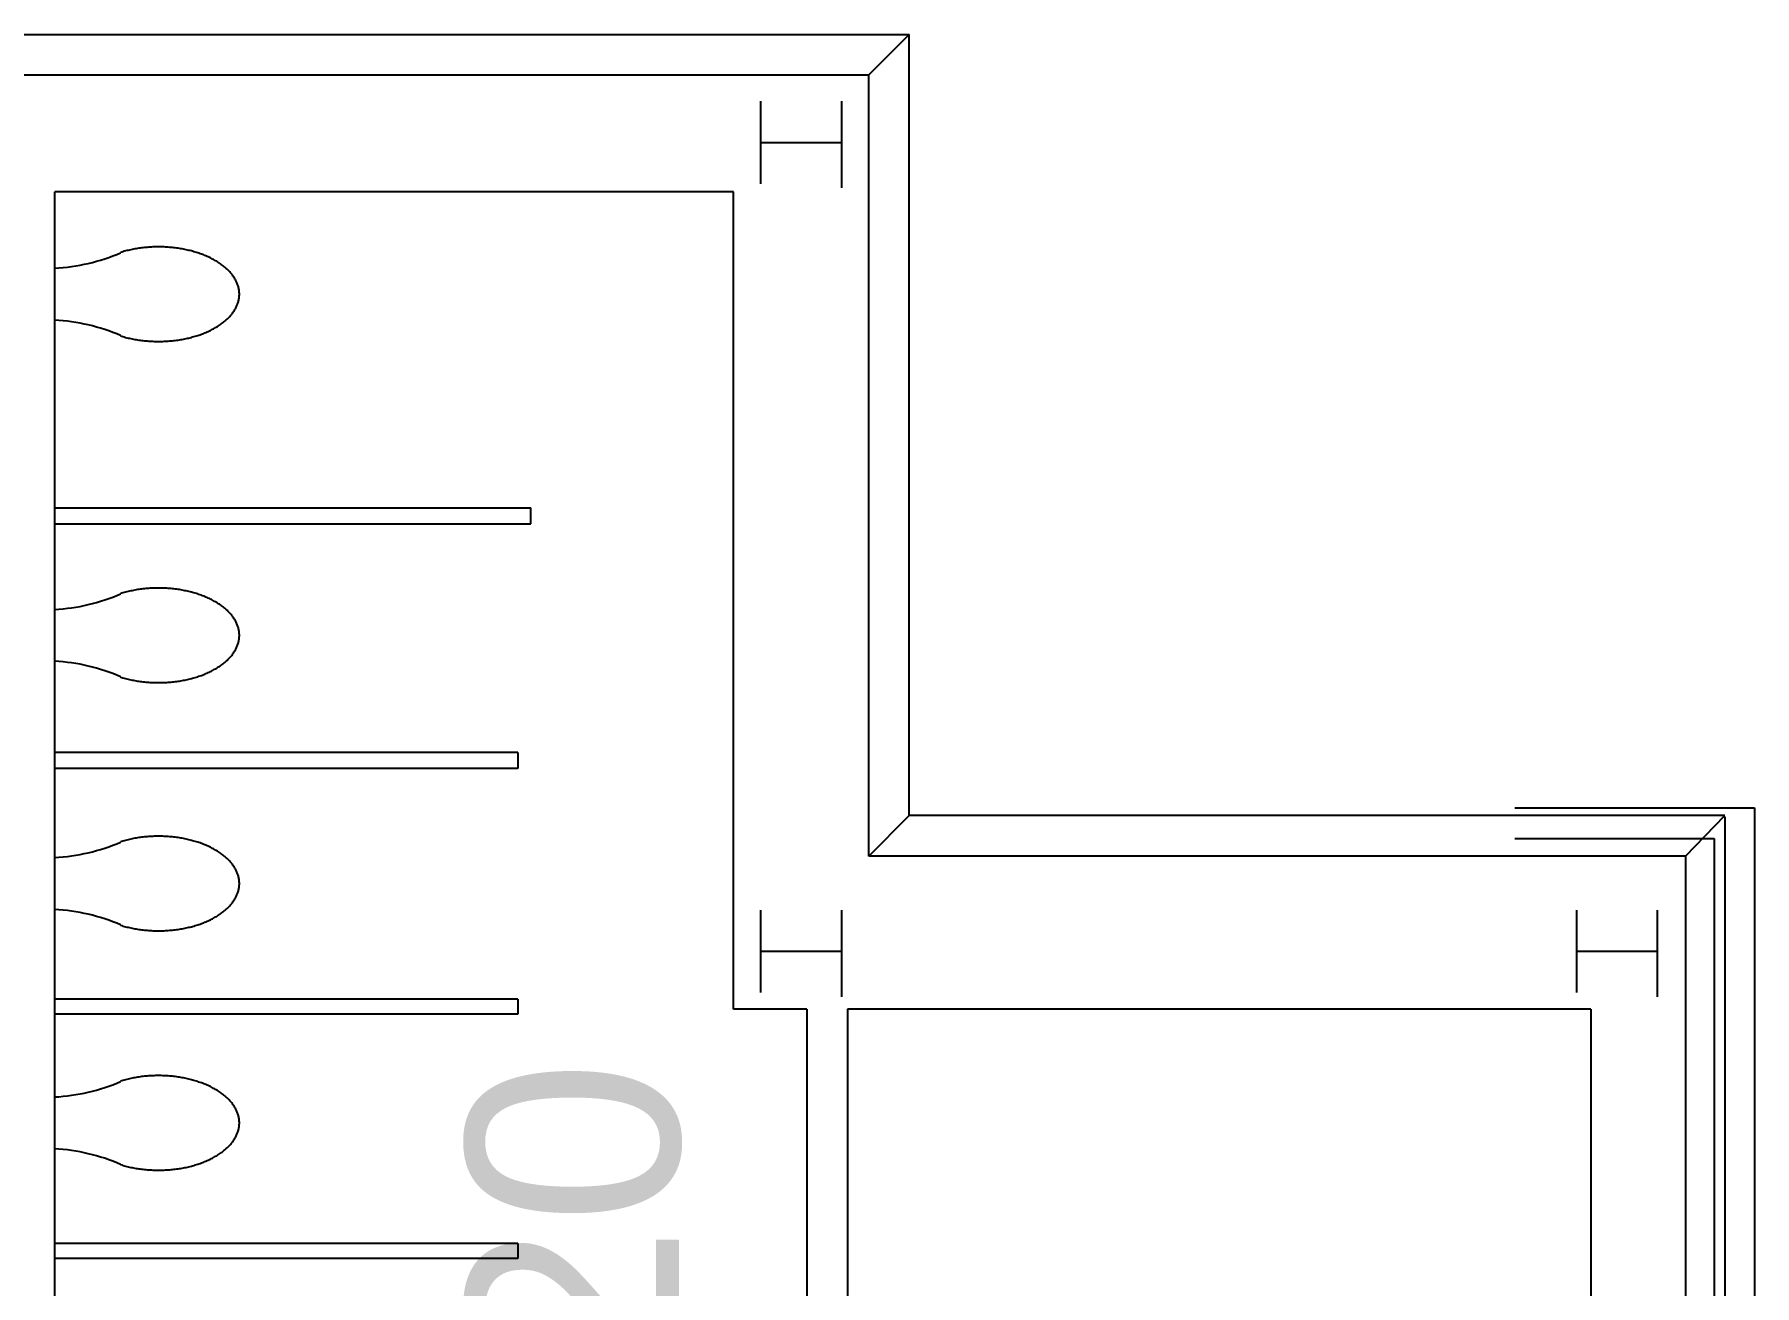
# Model space of a CAD drawing. Header units: inches. Extents: x -993 to 4309, y -3 to 2487.
# Drawn here: x 2485.7 to 2740.4, y 2302 to 2487.1 of the extents above; entities that cross this region are included whole.
import ezdxf

# ---------------------------------------------------------------- set-up
doc = ezdxf.new("R2010")
doc.units = ezdxf.units.IN
doc.header["$LTSCALE"] = 96
doc.header["$MEASUREMENT"] = 0
for name, color, linetype in [('A-PFLR-TEXT', 3, 'CONTINUOUS'), ('A-WALL', 5, 'CONTINUOUS'), ('P-SANR-EQPM', 5, 'CONTINUOUS'), ('S-COLS', 6, 'CONTINUOUS')]:
    doc.layers.add(name, color=color, linetype=linetype)
doc.styles.get("Standard").update_dxf_attribs({"font": 'arial.ttf'})

msp = doc.modelspace()

# ---------------------------------------------------------------- linework, layer by layer
at = {"layer": 'A-WALL'}
for p, q in [((-538.82, 2487.14), (2615.21, 2487.14)), ((2609.21, 2481.14), (2615.21, 2487.14)), ((2615.21, 2371.54), (2615.21, 2487.14)), ((-538.82, 2481.14), (2609.21, 2481.14)), ((2609.21, 2365.54), (2609.21, 2481.14)), ((2488.71, 2256.64), (2488.71, 2463.85)), ((2589.21, 2463.85), (2488.71, 2463.85)), ((2589.21, 2342.89), (2589.21, 2463.85)), ((2609.21, 2365.54), (2615.21, 2371.54)), ((2626.48, 2371.54), (2615.21, 2371.54)), ((2735.97, 2371.54), (2624.3, 2371.54)), ((2704.86, 2372.67), (2740.35, 2372.67)), ((2730.11, 2365.54), (2735.97, 2371.54)), ((2735.97, 2371.34), (2735.97, 1941.55)), ((2740.35, 2372.67), (2740.35, 2088.87)), ((2704.86, 2368.16), (2734.35, 2368.16)), ((2734.35, 2368.16), (2734.35, 2060.96)), ((2624.3, 2365.54), (2609.21, 2365.54)), ((2730.11, 2365.54), (2624.3, 2365.54)), ((2730.11, 2365.54), (2730.11, 2045.27)), ((2600.05, 2342.89), (2589.21, 2342.89)), ((2600.05, 2342.89), (2600.05, 2240.75)), ((2716.11, 2342.89), (2606.05, 2342.89)), ((2606.05, 2342.89), (2606.05, 2045.27)), ((2716.11, 2342.89), (2716.11, 2088.55))]:
    msp.add_line(p, q, dxfattribs=at)
at = {"layer": 'P-SANR-EQPM'}
for p, q in [((2488.71, 2417.07), (2559.21, 2417.07)), ((2559.21, 2414.72), (2559.21, 2417.07)), ((2488.71, 2414.72), (2559.21, 2414.72)), ((2557.26, 2380.86), (2488.71, 2380.86)), ((2557.26, 2378.5), (2488.71, 2378.5)), ((2557.26, 2380.86), (2557.26, 2378.5)), ((2557.26, 2344.37), (2488.71, 2344.37)), ((2557.26, 2344.37), (2557.26, 2342.13)), ((2557.26, 2342.13), (2488.71, 2342.13)), ((2557.26, 2308.22), (2488.71, 2308.22)), ((2557.26, 2308.22), (2557.26, 2305.97)), ((2557.26, 2305.97), (2488.71, 2305.97))]:
    msp.add_line(p, q, dxfattribs=at)
for points in [[(2498.44, 2442.52), (2498.45, 2442.52), (2498.63, 2442.47), (2498.82, 2442.41), (2499.01, 2442.36), (2499.2, 2442.31), (2499.39, 2442.26), (2499.58, 2442.21), (2499.78, 2442.17), (2499.97, 2442.13), (2500.17, 2442.08), (2500.37, 2442.05), (2500.57, 2442.01), (2500.77, 2441.97), (2500.97, 2441.94), (2501.17, 2441.91), (2501.38, 2441.88), (2501.58, 2441.86), (2501.78, 2441.83), (2501.99, 2441.81), (2502.2, 2441.79), (2502.4, 2441.77), (2502.61, 2441.76), (2502.82, 2441.74), (2503.03, 2441.73), (2503.23, 2441.72), (2503.44, 2441.71), (2503.65, 2441.71), (2503.86, 2441.7), (2504.07, 2441.7), (2504.28, 2441.7), (2504.49, 2441.71), (2504.7, 2441.71), (2504.91, 2441.72), (2505.11, 2441.73), (2505.32, 2441.74), (2505.53, 2441.76), (2505.74, 2441.77), (2505.94, 2441.79), (2506.15, 2441.81), (2506.36, 2441.83), (2506.56, 2441.86), (2506.77, 2441.88), (2506.97, 2441.91), (2507.17, 2441.94), (2507.37, 2441.97), (2507.57, 2442.01), (2507.77, 2442.05), (2507.97, 2442.08), (2508.17, 2442.13), (2508.36, 2442.17), (2508.56, 2442.21), (2508.75, 2442.26), (2508.94, 2442.31), (2509.13, 2442.36), (2509.32, 2442.41), (2509.51, 2442.47), (2509.69, 2442.52), (2509.88, 2442.58), (2510.06, 2442.64), (2510.24, 2442.7), (2510.42, 2442.77), (2510.59, 2442.83), (2510.77, 2442.9), (2510.94, 2442.97), (2511.11, 2443.04), (2511.28, 2443.11), (2511.45, 2443.19), (2511.61, 2443.26), (2511.77, 2443.34), (2511.93, 2443.42), (2512.09, 2443.5), (2512.24, 2443.58), (2512.39, 2443.67), (2512.54, 2443.75), (2512.69, 2443.84), (2512.83, 2443.93), (2512.97, 2444.02), (2513.11, 2444.11), (2513.25, 2444.2), (2513.38, 2444.3), (2513.51, 2444.39), (2513.64, 2444.49), (2513.76, 2444.59), (2513.88, 2444.69), (2514, 2444.79), (2514.12, 2444.89), (2514.23, 2444.99), (2514.34, 2445.1), (2514.44, 2445.2), (2514.55, 2445.31), (2514.65, 2445.41), (2514.74, 2445.52), (2514.84, 2445.63), (2514.93, 2445.74), (2515.01, 2445.85), (2515.1, 2445.97), (2515.18, 2446.08), (2515.25, 2446.19), (2515.33, 2446.31), (2515.4, 2446.42), (2515.46, 2446.54), (2515.53, 2446.65), (2515.59, 2446.77), (2515.64, 2446.89), (2515.69, 2447.01), (2515.74, 2447.12), (2515.79, 2447.24), (2515.83, 2447.36), (2515.87, 2447.48), (2515.9, 2447.6), (2515.93, 2447.72), (2515.96, 2447.85), (2515.98, 2447.97), (2516, 2448.09), (2516.02, 2448.21), (2516.03, 2448.33), (2516.04, 2448.45), (2516.05, 2448.58), (2516.05, 2448.7), (2516.05, 2448.82), (2516.04, 2448.94), (2516.03, 2449.06), (2516.02, 2449.19), (2516, 2449.31), (2515.98, 2449.43), (2515.96, 2449.55), (2515.93, 2449.67), (2515.9, 2449.79), (2515.87, 2449.91), (2515.83, 2450.03), (2515.79, 2450.15), (2515.74, 2450.27), (2515.69, 2450.39), (2515.64, 2450.51), (2515.59, 2450.63), (2515.53, 2450.74), (2515.46, 2450.86), (2515.4, 2450.98), (2515.33, 2451.09), (2515.25, 2451.2), (2515.18, 2451.32), (2515.1, 2451.43), (2515.01, 2451.54), (2514.93, 2451.65), (2514.84, 2451.76), (2514.74, 2451.87), (2514.65, 2451.98), (2514.55, 2452.09), (2514.44, 2452.2), (2514.34, 2452.3), (2514.23, 2452.4), (2514.12, 2452.51), (2514, 2452.61), (2513.88, 2452.71), (2513.76, 2452.81), (2513.64, 2452.91), (2513.51, 2453), (2513.38, 2453.1), (2513.25, 2453.19), (2513.11, 2453.29), (2512.97, 2453.38), (2512.83, 2453.47), (2512.69, 2453.56), (2512.54, 2453.64), (2512.39, 2453.73), (2512.24, 2453.81), (2512.09, 2453.9), (2511.93, 2453.98), (2511.77, 2454.06), (2511.61, 2454.13), (2511.45, 2454.21), (2511.28, 2454.28), (2511.11, 2454.36), (2510.94, 2454.43), (2510.77, 2454.5), (2510.59, 2454.56), (2510.42, 2454.63), (2510.24, 2454.69), (2510.06, 2454.76), (2509.88, 2454.82), (2509.69, 2454.87), (2509.51, 2454.93), (2509.32, 2454.98), (2509.13, 2455.04), (2508.94, 2455.09), (2508.75, 2455.14), (2508.56, 2455.18), (2508.36, 2455.23), (2508.17, 2455.27), (2507.97, 2455.31), (2507.77, 2455.35), (2507.57, 2455.39), (2507.37, 2455.42), (2507.17, 2455.45), (2506.97, 2455.49), (2506.77, 2455.51), (2506.56, 2455.54), (2506.36, 2455.56), (2506.15, 2455.59), (2505.94, 2455.61), (2505.74, 2455.62), (2505.53, 2455.64), (2505.32, 2455.65), (2505.11, 2455.67), (2504.91, 2455.68), (2504.7, 2455.68), (2504.49, 2455.69), (2504.28, 2455.69), (2504.07, 2455.69), (2503.86, 2455.69), (2503.65, 2455.69), (2503.44, 2455.68), (2503.23, 2455.68), (2503.03, 2455.67), (2502.82, 2455.65), (2502.61, 2455.64), (2502.4, 2455.62), (2502.2, 2455.61), (2501.99, 2455.59), (2501.78, 2455.56), (2501.58, 2455.54), (2501.38, 2455.51), (2501.17, 2455.49), (2500.97, 2455.45), (2500.77, 2455.42), (2500.57, 2455.39), (2500.37, 2455.35), (2500.17, 2455.31), (2499.97, 2455.27), (2499.78, 2455.23), (2499.58, 2455.18), (2499.39, 2455.14), (2499.2, 2455.09), (2499.01, 2455.04), (2498.82, 2454.98), (2498.63, 2454.93), (2498.45, 2454.87)], [(2498.44, 2392.04), (2498.45, 2392.03), (2498.63, 2391.98), (2498.82, 2391.92), (2499.01, 2391.87), (2499.2, 2391.82), (2499.39, 2391.77), (2499.58, 2391.72), (2499.78, 2391.68), (2499.97, 2391.64), (2500.17, 2391.6), (2500.37, 2391.56), (2500.57, 2391.52), (2500.77, 2391.49), (2500.97, 2391.45), (2501.17, 2391.42), (2501.38, 2391.39), (2501.58, 2391.37), (2501.78, 2391.34), (2501.99, 2391.32), (2502.2, 2391.3), (2502.4, 2391.28), (2502.61, 2391.27), (2502.82, 2391.25), (2503.03, 2391.24), (2503.23, 2391.23), (2503.44, 2391.22), (2503.65, 2391.22), (2503.86, 2391.22), (2504.07, 2391.22), (2504.28, 2391.22), (2504.49, 2391.22), (2504.7, 2391.22), (2504.91, 2391.23), (2505.11, 2391.24), (2505.32, 2391.25), (2505.53, 2391.27), (2505.74, 2391.28), (2505.94, 2391.3), (2506.15, 2391.32), (2506.36, 2391.34), (2506.56, 2391.37), (2506.77, 2391.39), (2506.97, 2391.42), (2507.17, 2391.45), (2507.37, 2391.49), (2507.57, 2391.52), (2507.77, 2391.56), (2507.97, 2391.6), (2508.17, 2391.64), (2508.36, 2391.68), (2508.56, 2391.72), (2508.75, 2391.77), (2508.94, 2391.82), (2509.13, 2391.87), (2509.32, 2391.92), (2509.51, 2391.98), (2509.69, 2392.03), (2509.88, 2392.09), (2510.06, 2392.15), (2510.24, 2392.21), (2510.42, 2392.28), (2510.59, 2392.34), (2510.77, 2392.41), (2510.94, 2392.48), (2511.11, 2392.55), (2511.28, 2392.62), (2511.45, 2392.7), (2511.61, 2392.77), (2511.77, 2392.85), (2511.93, 2392.93), (2512.09, 2393.01), (2512.24, 2393.09), (2512.39, 2393.18), (2512.54, 2393.26), (2512.69, 2393.35), (2512.83, 2393.44), (2512.97, 2393.53), (2513.11, 2393.62), (2513.25, 2393.71), (2513.38, 2393.81), (2513.51, 2393.9), (2513.64, 2394), (2513.76, 2394.1), (2513.88, 2394.2), (2514, 2394.3), (2514.12, 2394.4), (2514.23, 2394.5), (2514.34, 2394.61), (2514.44, 2394.71), (2514.55, 2394.82), (2514.65, 2394.93), (2514.74, 2395.03), (2514.84, 2395.14), (2514.93, 2395.25), (2515.01, 2395.36), (2515.1, 2395.48), (2515.18, 2395.59), (2515.25, 2395.7), (2515.33, 2395.82), (2515.4, 2395.93), (2515.46, 2396.05), (2515.53, 2396.16), (2515.59, 2396.28), (2515.64, 2396.4), (2515.69, 2396.52), (2515.74, 2396.64), (2515.79, 2396.76), (2515.83, 2396.88), (2515.87, 2397), (2515.9, 2397.12), (2515.93, 2397.24), (2515.96, 2397.36), (2515.98, 2397.48), (2516, 2397.6), (2516.02, 2397.72), (2516.03, 2397.84), (2516.04, 2397.97), (2516.05, 2398.09), (2516.05, 2398.21), (2516.05, 2398.33), (2516.04, 2398.45), (2516.03, 2398.58), (2516.02, 2398.7), (2516, 2398.82), (2515.98, 2398.94), (2515.96, 2399.06), (2515.93, 2399.18), (2515.9, 2399.3), (2515.87, 2399.42), (2515.83, 2399.54), (2515.79, 2399.66), (2515.74, 2399.78), (2515.69, 2399.9), (2515.64, 2400.02), (2515.59, 2400.14), (2515.53, 2400.25), (2515.46, 2400.37), (2515.4, 2400.49), (2515.33, 2400.6), (2515.25, 2400.72), (2515.18, 2400.83), (2515.1, 2400.94), (2515.01, 2401.05), (2514.93, 2401.17), (2514.84, 2401.28), (2514.74, 2401.39), (2514.65, 2401.49), (2514.55, 2401.6), (2514.44, 2401.71), (2514.34, 2401.81), (2514.23, 2401.92), (2514.12, 2402.02), (2514, 2402.12), (2513.88, 2402.22), (2513.76, 2402.32), (2513.64, 2402.42), (2513.51, 2402.52), (2513.38, 2402.61), (2513.25, 2402.71), (2513.11, 2402.8), (2512.97, 2402.89), (2512.83, 2402.98), (2512.69, 2403.07), (2512.54, 2403.16), (2512.39, 2403.24), (2512.24, 2403.33), (2512.09, 2403.41), (2511.93, 2403.49), (2511.77, 2403.57), (2511.61, 2403.65), (2511.45, 2403.72), (2511.28, 2403.8), (2511.11, 2403.87), (2510.94, 2403.94), (2510.77, 2404.01), (2510.59, 2404.08), (2510.42, 2404.14), (2510.24, 2404.21), (2510.06, 2404.27), (2509.88, 2404.33), (2509.69, 2404.39), (2509.51, 2404.44), (2509.32, 2404.5), (2509.13, 2404.55), (2508.94, 2404.6), (2508.75, 2404.65), (2508.56, 2404.69), (2508.36, 2404.74), (2508.17, 2404.78), (2507.97, 2404.82), (2507.77, 2404.86), (2507.57, 2404.9), (2507.37, 2404.93), (2507.17, 2404.97), (2506.97, 2405), (2506.77, 2405.02), (2506.56, 2405.05), (2506.36, 2405.08), (2506.15, 2405.1), (2505.94, 2405.12), (2505.74, 2405.14), (2505.53, 2405.15), (2505.32, 2405.17), (2505.11, 2405.18), (2504.91, 2405.19), (2504.7, 2405.19), (2504.49, 2405.2), (2504.28, 2405.2), (2504.07, 2405.2), (2503.86, 2405.2), (2503.65, 2405.2), (2503.44, 2405.19), (2503.23, 2405.19), (2503.03, 2405.18), (2502.82, 2405.17), (2502.61, 2405.15), (2502.4, 2405.14), (2502.2, 2405.12), (2501.99, 2405.1), (2501.78, 2405.08), (2501.58, 2405.05), (2501.38, 2405.02), (2501.17, 2405), (2500.97, 2404.97), (2500.77, 2404.93), (2500.57, 2404.9), (2500.37, 2404.86), (2500.17, 2404.82), (2499.97, 2404.78), (2499.78, 2404.74), (2499.58, 2404.69), (2499.39, 2404.65), (2499.2, 2404.6), (2499.01, 2404.55), (2498.82, 2404.5), (2498.63, 2404.44), (2498.45, 2404.39)], [(2498.44, 2355.31), (2498.45, 2355.31), (2498.63, 2355.25), (2498.82, 2355.19), (2499.01, 2355.14), (2499.2, 2355.09), (2499.39, 2355.04), (2499.58, 2355), (2499.78, 2354.95), (2499.97, 2354.91), (2500.17, 2354.87), (2500.37, 2354.83), (2500.57, 2354.79), (2500.77, 2354.76), (2500.97, 2354.73), (2501.17, 2354.69), (2501.38, 2354.67), (2501.58, 2354.64), (2501.78, 2354.62), (2501.99, 2354.59), (2502.2, 2354.57), (2502.4, 2354.56), (2502.61, 2354.54), (2502.82, 2354.53), (2503.03, 2354.51), (2503.23, 2354.5), (2503.44, 2354.5), (2503.65, 2354.49), (2503.86, 2354.49), (2504.07, 2354.49), (2504.28, 2354.49), (2504.49, 2354.49), (2504.7, 2354.5), (2504.91, 2354.5), (2505.11, 2354.51), (2505.32, 2354.53), (2505.53, 2354.54), (2505.74, 2354.56), (2505.94, 2354.57), (2506.15, 2354.59), (2506.36, 2354.62), (2506.56, 2354.64), (2506.77, 2354.67), (2506.97, 2354.69), (2507.17, 2354.73), (2507.37, 2354.76), (2507.57, 2354.79), (2507.77, 2354.83), (2507.97, 2354.87), (2508.17, 2354.91), (2508.36, 2354.95), (2508.56, 2355), (2508.75, 2355.04), (2508.94, 2355.09), (2509.13, 2355.14), (2509.32, 2355.19), (2509.51, 2355.25), (2509.69, 2355.31), (2509.88, 2355.36), (2510.06, 2355.42), (2510.24, 2355.49), (2510.42, 2355.55), (2510.59, 2355.62), (2510.77, 2355.68), (2510.94, 2355.75), (2511.11, 2355.82), (2511.28, 2355.9), (2511.45, 2355.97), (2511.61, 2356.05), (2511.77, 2356.12), (2511.93, 2356.2), (2512.09, 2356.28), (2512.24, 2356.37), (2512.39, 2356.45), (2512.54, 2356.54), (2512.69, 2356.62), (2512.83, 2356.71), (2512.97, 2356.8), (2513.11, 2356.89), (2513.25, 2356.99), (2513.38, 2357.08), (2513.51, 2357.18), (2513.64, 2357.27), (2513.76, 2357.37), (2513.88, 2357.47), (2514, 2357.57), (2514.12, 2357.67), (2514.23, 2357.77), (2514.34, 2357.88), (2514.44, 2357.98), (2514.55, 2358.09), (2514.65, 2358.2), (2514.74, 2358.31), (2514.84, 2358.42), (2514.93, 2358.53), (2515.01, 2358.64), (2515.1, 2358.75), (2515.18, 2358.86), (2515.25, 2358.97), (2515.33, 2359.09), (2515.4, 2359.2), (2515.46, 2359.32), (2515.53, 2359.44), (2515.59, 2359.55), (2515.64, 2359.67), (2515.69, 2359.79), (2515.74, 2359.91), (2515.79, 2360.03), (2515.83, 2360.15), (2515.87, 2360.27), (2515.9, 2360.39), (2515.93, 2360.51), (2515.96, 2360.63), (2515.98, 2360.75), (2516, 2360.87), (2516.02, 2360.99), (2516.03, 2361.12), (2516.04, 2361.24), (2516.05, 2361.36), (2516.05, 2361.48), (2516.05, 2361.6), (2516.04, 2361.73), (2516.03, 2361.85), (2516.02, 2361.97), (2516, 2362.09), (2515.98, 2362.21), (2515.96, 2362.33), (2515.93, 2362.45), (2515.9, 2362.58), (2515.87, 2362.7), (2515.83, 2362.82), (2515.79, 2362.94), (2515.74, 2363.05), (2515.69, 2363.17), (2515.64, 2363.29), (2515.59, 2363.41), (2515.53, 2363.53), (2515.46, 2363.64), (2515.4, 2363.76), (2515.33, 2363.87), (2515.25, 2363.99), (2515.18, 2364.1), (2515.1, 2364.21), (2515.01, 2364.33), (2514.93, 2364.44), (2514.84, 2364.55), (2514.74, 2364.66), (2514.65, 2364.77), (2514.55, 2364.87), (2514.44, 2364.98), (2514.34, 2365.08), (2514.23, 2365.19), (2514.12, 2365.29), (2514, 2365.39), (2513.88, 2365.49), (2513.76, 2365.59), (2513.64, 2365.69), (2513.51, 2365.79), (2513.38, 2365.88), (2513.25, 2365.98), (2513.11, 2366.07), (2512.97, 2366.16), (2512.83, 2366.25), (2512.69, 2366.34), (2512.54, 2366.43), (2512.39, 2366.51), (2512.24, 2366.6), (2512.09, 2366.68), (2511.93, 2366.76), (2511.77, 2366.84), (2511.61, 2366.92), (2511.45, 2366.99), (2511.28, 2367.07), (2511.11, 2367.14), (2510.94, 2367.21), (2510.77, 2367.28), (2510.59, 2367.35), (2510.42, 2367.41), (2510.24, 2367.48), (2510.06, 2367.54), (2509.88, 2367.6), (2509.69, 2367.66), (2509.51, 2367.71), (2509.32, 2367.77), (2509.13, 2367.82), (2508.94, 2367.87), (2508.75, 2367.92), (2508.56, 2367.97), (2508.36, 2368.01), (2508.17, 2368.05), (2507.97, 2368.09), (2507.77, 2368.13), (2507.57, 2368.17), (2507.37, 2368.21), (2507.17, 2368.24), (2506.97, 2368.27), (2506.77, 2368.3), (2506.56, 2368.32), (2506.36, 2368.35), (2506.15, 2368.37), (2505.94, 2368.39), (2505.74, 2368.41), (2505.53, 2368.42), (2505.32, 2368.44), (2505.11, 2368.45), (2504.91, 2368.46), (2504.7, 2368.47), (2504.49, 2368.47), (2504.28, 2368.47), (2504.07, 2368.48), (2503.86, 2368.47), (2503.65, 2368.47), (2503.44, 2368.47), (2503.23, 2368.46), (2503.03, 2368.45), (2502.82, 2368.44), (2502.61, 2368.42), (2502.4, 2368.41), (2502.2, 2368.39), (2501.99, 2368.37), (2501.78, 2368.35), (2501.58, 2368.32), (2501.38, 2368.3), (2501.17, 2368.27), (2500.97, 2368.24), (2500.77, 2368.21), (2500.57, 2368.17), (2500.37, 2368.13), (2500.17, 2368.09), (2499.97, 2368.05), (2499.78, 2368.01), (2499.58, 2367.97), (2499.39, 2367.92), (2499.2, 2367.87), (2499.01, 2367.82), (2498.82, 2367.77), (2498.63, 2367.71), (2498.45, 2367.66)], [(2498.44, 2319.88), (2498.45, 2319.88), (2498.63, 2319.83), (2498.82, 2319.77), (2499.01, 2319.72), (2499.2, 2319.67), (2499.39, 2319.62), (2499.58, 2319.57), (2499.78, 2319.53), (2499.97, 2319.48), (2500.17, 2319.44), (2500.37, 2319.41), (2500.57, 2319.37), (2500.77, 2319.33), (2500.97, 2319.3), (2501.17, 2319.27), (2501.38, 2319.24), (2501.58, 2319.22), (2501.78, 2319.19), (2501.99, 2319.17), (2502.2, 2319.15), (2502.4, 2319.13), (2502.61, 2319.11), (2502.82, 2319.1), (2503.03, 2319.09), (2503.23, 2319.08), (2503.44, 2319.07), (2503.65, 2319.07), (2503.86, 2319.06), (2504.07, 2319.06), (2504.28, 2319.06), (2504.49, 2319.07), (2504.7, 2319.07), (2504.91, 2319.08), (2505.11, 2319.09), (2505.32, 2319.1), (2505.53, 2319.11), (2505.74, 2319.13), (2505.94, 2319.15), (2506.15, 2319.17), (2506.36, 2319.19), (2506.56, 2319.22), (2506.77, 2319.24), (2506.97, 2319.27), (2507.17, 2319.3), (2507.37, 2319.33), (2507.57, 2319.37), (2507.77, 2319.41), (2507.97, 2319.44), (2508.17, 2319.48), (2508.36, 2319.53), (2508.56, 2319.57), (2508.75, 2319.62), (2508.94, 2319.67), (2509.13, 2319.72), (2509.32, 2319.77), (2509.51, 2319.83), (2509.69, 2319.88), (2509.88, 2319.94), (2510.06, 2320), (2510.24, 2320.06), (2510.42, 2320.13), (2510.59, 2320.19), (2510.77, 2320.26), (2510.94, 2320.33), (2511.11, 2320.4), (2511.28, 2320.47), (2511.45, 2320.55), (2511.61, 2320.62), (2511.77, 2320.7), (2511.93, 2320.78), (2512.09, 2320.86), (2512.24, 2320.94), (2512.39, 2321.03), (2512.54, 2321.11), (2512.69, 2321.2), (2512.83, 2321.29), (2512.97, 2321.38), (2513.11, 2321.47), (2513.25, 2321.56), (2513.38, 2321.66), (2513.51, 2321.75), (2513.64, 2321.85), (2513.76, 2321.95), (2513.88, 2322.05), (2514, 2322.15), (2514.12, 2322.25), (2514.23, 2322.35), (2514.34, 2322.45), (2514.44, 2322.56), (2514.55, 2322.67), (2514.65, 2322.77), (2514.74, 2322.88), (2514.84, 2322.99), (2514.93, 2323.1), (2515.01, 2323.21), (2515.1, 2323.32), (2515.18, 2323.44), (2515.25, 2323.55), (2515.33, 2323.66), (2515.4, 2323.78), (2515.46, 2323.9), (2515.53, 2324.01), (2515.59, 2324.13), (2515.64, 2324.25), (2515.69, 2324.37), (2515.74, 2324.48), (2515.79, 2324.6), (2515.83, 2324.72), (2515.87, 2324.84), (2515.9, 2324.96), (2515.93, 2325.08), (2515.96, 2325.2), (2515.98, 2325.33), (2516, 2325.45), (2516.02, 2325.57), (2516.03, 2325.69), (2516.04, 2325.81), (2516.05, 2325.94), (2516.05, 2326.06), (2516.05, 2326.18), (2516.04, 2326.3), (2516.03, 2326.42), (2516.02, 2326.55), (2516, 2326.67), (2515.98, 2326.79), (2515.96, 2326.91), (2515.93, 2327.03), (2515.9, 2327.15), (2515.87, 2327.27), (2515.83, 2327.39), (2515.79, 2327.51), (2515.74, 2327.63), (2515.69, 2327.75), (2515.64, 2327.87), (2515.59, 2327.99), (2515.53, 2328.1), (2515.46, 2328.22), (2515.4, 2328.33), (2515.33, 2328.45), (2515.25, 2328.56), (2515.18, 2328.68), (2515.1, 2328.79), (2515.01, 2328.9), (2514.93, 2329.01), (2514.84, 2329.12), (2514.74, 2329.23), (2514.65, 2329.34), (2514.55, 2329.45), (2514.44, 2329.55), (2514.34, 2329.66), (2514.23, 2329.76), (2514.12, 2329.87), (2514, 2329.97), (2513.88, 2330.07), (2513.76, 2330.17), (2513.64, 2330.27), (2513.51, 2330.36), (2513.38, 2330.46), (2513.25, 2330.55), (2513.11, 2330.65), (2512.97, 2330.74), (2512.83, 2330.83), (2512.69, 2330.92), (2512.54, 2331), (2512.39, 2331.09), (2512.24, 2331.17), (2512.09, 2331.26), (2511.93, 2331.34), (2511.77, 2331.42), (2511.61, 2331.49), (2511.45, 2331.57), (2511.28, 2331.64), (2511.11, 2331.72), (2510.94, 2331.79), (2510.77, 2331.86), (2510.59, 2331.92), (2510.42, 2331.99), (2510.24, 2332.05), (2510.06, 2332.11), (2509.88, 2332.17), (2509.69, 2332.23), (2509.51, 2332.29), (2509.32, 2332.34), (2509.13, 2332.4), (2508.94, 2332.45), (2508.75, 2332.5), (2508.56, 2332.54), (2508.36, 2332.59), (2508.17, 2332.63), (2507.97, 2332.67), (2507.77, 2332.71), (2507.57, 2332.75), (2507.37, 2332.78), (2507.17, 2332.81), (2506.97, 2332.84), (2506.77, 2332.87), (2506.56, 2332.9), (2506.36, 2332.92), (2506.15, 2332.95), (2505.94, 2332.97), (2505.74, 2332.98), (2505.53, 2333), (2505.32, 2333.01), (2505.11, 2333.03), (2504.91, 2333.03), (2504.7, 2333.04), (2504.49, 2333.05), (2504.28, 2333.05), (2504.07, 2333.05), (2503.86, 2333.05), (2503.65, 2333.05), (2503.44, 2333.04), (2503.23, 2333.03), (2503.03, 2333.03), (2502.82, 2333.01), (2502.61, 2333), (2502.4, 2332.98), (2502.2, 2332.97), (2501.99, 2332.95), (2501.78, 2332.92), (2501.58, 2332.9), (2501.38, 2332.87), (2501.17, 2332.84), (2500.97, 2332.81), (2500.77, 2332.78), (2500.57, 2332.75), (2500.37, 2332.71), (2500.17, 2332.67), (2499.97, 2332.63), (2499.78, 2332.59), (2499.58, 2332.54), (2499.39, 2332.5), (2499.2, 2332.45), (2499.01, 2332.4), (2498.82, 2332.34), (2498.63, 2332.29), (2498.45, 2332.23)]]:
    msp.add_lwpolyline(points, dxfattribs=at)
for centre, start, end in [((2487.11, 2481.31), 273.1754, 293.2266), ((2487.11, 2416.08), 66.7734, 86.8246), ((2487.11, 2430.82), 273.1754, 293.2266), ((2487.11, 2365.6), 66.7734, 86.8246), ((2487.11, 2394.1), 273.1754, 293.2266), ((2487.11, 2328.87), 66.7734, 86.8246), ((2487.11, 2358.67), 273.1754, 293.2266), ((2487.11, 2293.44), 66.7734, 86.8246)]:
    msp.add_arc(centre, 28.82, start, end, dxfattribs=at)
at = {"layer": 'S-COLS'}
for p, q in [((2593.21, 2477.24), (2593.21, 2465.04)), ((2605.21, 2464.41), (2605.21, 2477.24)), ((2593.21, 2471.14), (2605.21, 2471.14)), ((2593.21, 2357.55), (2593.21, 2345.35)), ((2605.21, 2344.72), (2605.21, 2357.55)), ((2713.97, 2357.55), (2713.97, 2345.35)), ((2725.97, 2344.72), (2725.97, 2357.55)), ((2593.21, 2351.45), (2605.21, 2351.45)), ((2713.97, 2351.45), (2725.97, 2351.45))]:
    msp.add_line(p, q, dxfattribs=at)

# ---------------------------------------------------------------- texts
at = {"layer": 'A-PFLR-TEXT'}
msp.add_text('WR220', height=31.5, rotation=90, dxfattribs=at).set_placement((2581.15, 2188.74))

doc.saveas('drawing.dxf')
